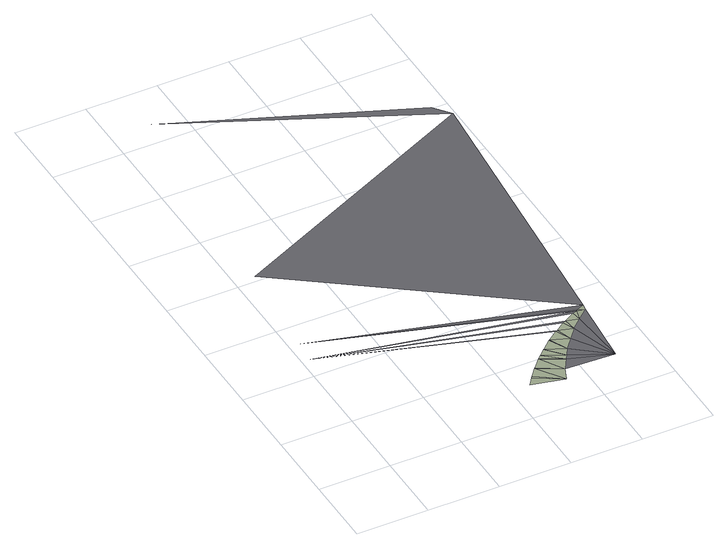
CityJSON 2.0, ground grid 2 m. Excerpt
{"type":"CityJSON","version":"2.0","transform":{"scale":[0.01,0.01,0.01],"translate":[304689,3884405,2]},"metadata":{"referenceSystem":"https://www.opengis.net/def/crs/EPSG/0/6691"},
"CityObjects":{
"road1":{"type":"Road","attributes":{"name":"3896号線","function":"4","RoadStructureAttribute.width":12.4,"RoadStructureAttribute.numberOfLanes":2},"geometry":[{"type":"MultiSurface","lod":"3","boundaries":[[[0,1,2]],[[0,3,1]],[[4,3,0]],[[5,6,7]],[[8,9,4]],[[0,8,4]],[[10,9,8]],[[11,6,12]],[[13,14,10]],[[8,13,10]],[[14,13,15]],[[13,16,15]],[[16,17,18]],[[19,6,20]],[[18,15,16]],[[16,21,17]],[[22,23,19]],[[24,23,22]],[[25,17,21]],[[21,26,25]],[[27,16,13]],[[21,28,26]],[[13,8,27]],[[7,26,28]],[[27,28,21]],[[28,5,7]],[[21,16,27]],[[28,29,5]],[[27,29,28]],[[12,5,29]],[[29,11,12]],[[30,29,27]],[[29,30,11]],[[20,11,30]],[[31,32,24]],[[27,33,30]],[[30,19,20]],[[30,33,19]],[[19,33,22]],[[22,33,24]],[[34,31,35]]],"semantics":{"surfaces":[{"type":"AuxiliaryTrafficArea","function":"1100"},{"type":"TrafficArea","function":"1010"},{"type":"TrafficArea","function":"2020"}],"values":[0,0,0,1,0,0,0,1,0,0,0,0,0,1,0,0,1,1,0,0,2,0,2,0,2,0,2,0,2,0,0,2,0,0,1,2,0,0,0,0,1]}}]}
},
"vertices":[
[545,97,1],[470,140,2],[454,118,2],[474,145,2],[495,169,2],[616,277,2],[20,457,7],[611,274,2],[561,134,1],[497,172,2],[521,198,2],[651,301,2],[642,296,2],[582,168,1],[522,199,2],[533,209,2],[590,181,1],[551,226,2],[550,225,2],[694,323,2],[681,317,2],[604,203,1],[696,325,2],[26,522,7],[719,337,1],[579,251,2],[580,252,2],[700,128,0],[630,234,1],[656,265,1],[686,292,1],[790,1154,6],[52,809,9],[717,319,1],[110,1462,9],[753,1199,7]
]}
